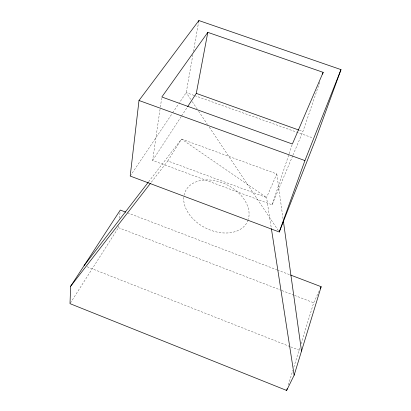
<?xml version="1.0" encoding="UTF-8"?>
<svg xmlns="http://www.w3.org/2000/svg" width="411" height="411" viewBox="0 0 411 411"><rect width="100%" height="100%" fill="white"/><g stroke="black" fill="none" stroke-linecap="round" stroke-linejoin="round"><path stroke-width="0.31" stroke-dasharray="2.06 1.54" d="M70.348 303.107L118.404 227.658L118.609 225.773M119.416 218.226L120.094 211.942M292.714 155.738L272.087 204.801L152.62 160.444L160.269 107.785M160.362 107.148L161.651 98.265M192.882 54.684L186.219 92.603L179.083 103.233M193.437 51.519L198.657 21.814M288.337 384.932L292.879 370.219M293.824 367.151L300.066 346.925M301.016 343.858L313.691 302.784L319.023 291.301M272.087 204.801L288.933 154.346M289.133 153.74L292.38 144.014M292.961 155.147L302.907 131.499L319.856 82.005M148.648 181.749L181.503 139.062L276.803 173.94L266.554 197.557L271.286 228.007M167.796 160.973L181.503 139.062L266.554 197.557L167.796 160.973L150.883 182.792M152.62 160.444L181.272 116.457M181.621 115.917L187.21 107.333M130.2 176.057L172.307 113.333M172.661 112.804L178.728 103.767M299.29 130.205L302.907 131.499M194.054 95.409L186.219 92.603L190.827 99.513M194.655 95.624L312.771 137.906M127.487 212.806L276.783 269.78M277.384 270.006L289.976 274.81M118.404 227.658L281.345 290.336M281.941 290.567L293.922 295.175M294.523 295.406L313.691 302.784M87.106 266.775L290.156 346.643M290.752 346.874L300.307 350.634M192.25 101.635L197.213 109.074M198.631 111.201L207.498 124.487M209.271 127.143L278.55 230.931M276.803 173.94L283.087 219.022M248.116 219.957A34.55 24.09 26.8 0 1 211.177 230.391A34.55 24.09 26.8 0 1 183.804 196.982M184.061 195.256A34.55 24.09 26.8 0 1 222.341 182.808A34.55 24.09 26.8 0 1 248.311 219.361"/><path stroke-width="0.62" d="M125.689 212.117L120.295 210.057L70.641 286.292L70.004 303.647L286.637 390.45L294.153 375.192L321.155 286.708L290.577 275.041M138.995 100.49L130.2 176.057L279.259 231.994L315.782 138.985L340.996 69.618L198.883 20.55L138.995 100.49L304.921 160.573L340.996 69.618M198.657 21.814L198.883 20.55M187.56 106.798L196.294 93.384L207.817 32.351L323.159 72.346L322.543 74.155M286.637 390.45L287.202 388.611M279.259 231.994L304.921 160.573M323.159 72.346L292.38 144.014L161.836 96.996L207.817 32.351M320.354 288.435L321.155 286.708M84.116 265.598L148.258 182.258M70.641 286.292L150.488 183.296M196.294 93.384L298.689 129.989M271.383 228.644L294.153 375.192M283.354 220.928L301.504 351.102"/></g></svg>
